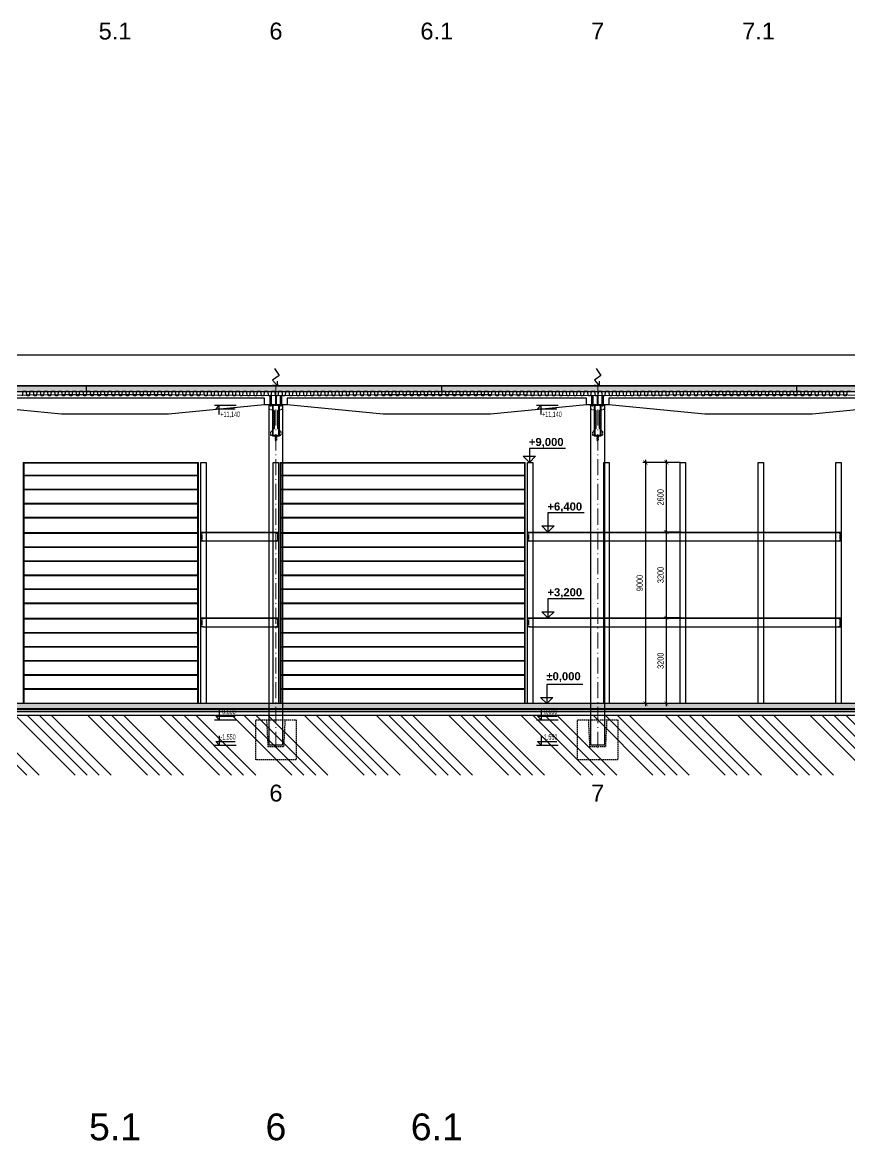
# Model space of a CAD drawing. Header units: millimetres. Extents: x 325046 to 1268204, y 1875583 to 2761998.
# Drawn here: x 756622 to 787476, y 2367212 to 2408947 of the extents above; entities that cross this region are included whole.
import ezdxf
from ezdxf.enums import TextEntityAlignment as Align

# ---------------------------------------------------------------- set-up
doc = ezdxf.new("R2010")
doc.units = ezdxf.units.MM
doc.header["$LTSCALE"] = 100
doc.header["$PDMODE"] = 65
for name, pattern in [('ACAD_ISO10W100', [18.5, 12, -3, 0.5, -3]), ('DASHDOT', [1, 0.5, -0.25, 0, -0.25]), ('DASHED', [0.75, 0.5, -0.25])]:
    doc.linetypes.add(name, pattern=pattern)
for name, color, linetype in [('005', 9, 'Continuous'), ('025', 1, 'Continuous'), ('030', 7, 'Continuous'), ('035', 7, 'Continuous'), ('050', 4, 'Continuous'), ('KOTY', 2, 'Continuous'), ('kóty 100', 5, 'Continuous'), ('Sloupy', 7, 'Continuous'), ('ŠRAF-TERÉN', 34, 'Continuous'), ('ŽB - MONOLIT', 4, 'Continuous')]:
    doc.layers.add(name, color=color, linetype=linetype)
for name, color, linetype, lineweight, true_color in [('IZOLACE - H', 7, 'Continuous', 9, 0x525252), ('PŘÍČKY - SDK', 7, 'Continuous', 30, 0x6a1174), ('Regály', 7, 'Continuous', 9, 0x0d4f10), ('TRAPÉZ -  KRYTINA', 7, 'Continuous', 25, 0x005875)]:
    doc.layers.add(name, color=color, linetype=linetype, lineweight=lineweight, true_color=true_color)
for name, color, linetype, true_color in [('Izolace tepelná', 7, 'Continuous', 0xfdf0ce), ('OCEL', 7, 'Continuous', 0x025574), ('Popis OS', 7, 'Continuous', 0xbd0a5d), ('Příprava na dock', 7, 'Continuous', 0x616161), ('VÝŠKOVÉ KOTY', 7, 'Continuous', 0xf90b4b), ('ŽB - Šraf-monol', 7, 'Continuous', 0x6bc2a4)]:
    doc.layers.add(name, color=color, linetype=linetype, true_color=true_color)
doc.layers.add('Objekty - osy', color=5, linetype='ACAD_ISO10W100', lineweight=20)
doc.styles.add('arial 1_200', font='arialbd.ttf', dxfattribs={"height": 300})
doc.styles.add('ARIAL NARROW', font='ARIALN.TTF')
doc.styles.add('ARIL-TENKÝ', font='arial.ttf')
doc.dimstyles.new('100', dxfattribs={"dimscale": 100, "dimtxt": 2.3, "dimasz": 1.5, "dimexe": 1, "dimexo": 4, "dimgap": 1, "dimtad": 1, "dimdec": 0, "dimzin": 0, "dimdsep": 46, "dimtxsty": 'ARIAL NARROW', "dimblk": 'ARCHTICK', "dimcen": 4, "dimdle": 1, "dimclrd": 256, "dimclre": 256, "dimclrt": 7, "dimadec": 0, "dimazin": 0, "dimtfac": 1, "dimtdec": 0, "dimtix": 1, "dimtofl": 0, "dimtmove": 0, "dimatfit": 2, "dimldrblk": 'OBLIQUE', "dimfxl": 1, "dimtolj": 1, "dimtzin": 0, "dimlwd": -1, "dimlwe": -1, "dimarcsym": 1})

# ---------------------------------------------------------------- blocks, each defined once
blk = doc.blocks.new('L1_PO')
at = {"layer": '005', "linetype": 'DASHDOT', "ltscale": 0.5}
for points in [[(2900232, -5311663), (2900232, -5311223)], [(2911852, -5311663), (2911852, -5311223)]]:
    blk.add_lwpolyline(points, dxfattribs=at)
at = {"layer": '030'}
blk.add_lwpolyline([(2904042, -5311223), (2908042, -5311223), (2912022, -5311253), (2912022, -5311603), (2911622, -5311603), (2908042, -5311953), (2904042, -5311953), (2900462, -5311603), (2900062, -5311603), (2900062, -5311253)], close=True, dxfattribs=at)
blk.add_lwpolyline([(2911622, -5311603), (2911622, -5311353), (2900462, -5311353), (2900462, -5311603)], dxfattribs=at)
blk.add_lwpolyline([(2911622, -5311603), (2911622, -5311353), (2900462, -5311353), (2900462, -5311603)], dxfattribs=at)
at = {"layer": '035', "linetype": 'DASHED', "ltscale": 0.5}
for points in [[(2900207, -5311603), (2900207, -5311252)], [(2900257, -5311603), (2900257, -5311252)], [(2911827, -5311603), (2911827, -5311252)], [(2911877, -5311603), (2911877, -5311252)]]:
    blk.add_lwpolyline(points, dxfattribs=at)
blk = doc.blocks.new('HLAVIVE 5 PO')
at = {"layer": 'Příprava na dock', "linetype": 'DASHED'}
blk.add_lwpolyline([(2345597, -5228059), (2345597, -5226559), (2347097, -5226559), (2347097, -5228059)], close=True, dxfattribs=at)
blk.add_lwpolyline([(2345997, -5226559), (2346047, -5227559), (2346647, -5227559), (2346697, -5226559)], dxfattribs=at)
blk = doc.blocks.new('HROMOSVOD')
at = {"layer": 'Sloupy'}
for p, q in [((-215544, -3763603), (-215365, -3763858)), ((-215365, -3763858), (-215611, -3764037)), ((-215611, -3764037), (-215422, -3764264)), ((-215422, -3764264), (-215605, -3764227)), ((-215422, -3764264), (-215425, -3764077))]:
    blk.add_line(p, q, dxfattribs=at)
blk = doc.blocks.new('_ARCHTICK')
at = {"color": 0, "linetype": 'ByBlock', "const_width": 0.15}
blk.add_lwpolyline([(-0.5, -0.5), (0.5, 0.5)], dxfattribs=at)
blk = doc.blocks.new('*D1509')
at = {"layer": 'Defpoints', "color": 0, "linetype": 'ByBlock', "transparency": 16777216}
for p in [(780641, 2386723), (781560, 2386723), (781560, 2383523)]:
    blk.add_point(p, dxfattribs=at)
at = {"layer": 'kóty 100', "linetype": 'ByBlock', "transparency": 16777216}
for p, q in [((780641, 2383423), (780641, 2386823)), ((781160, 2386723), (780541, 2386723)), ((781160, 2383523), (780541, 2383523))]:
    blk.add_line(p, q, dxfattribs=at)
at = {"layer": 'kóty 100', "linetype": 'ByBlock', "transparency": 16777216, "xscale": 150, "yscale": 150, "zscale": 150}
for p, rotation in [((780641, 2386723), 90), ((780641, 2383523), 270)]:
    blk.add_blockref('_ARCHTICK', p, dxfattribs=dict(at, rotation=rotation))
at = {"layer": 'kóty 100', "color": 7, "linetype": 'ByBlock', "transparency": 16777216, "insert": (780424, 2385123), "char_height": 230, "attachment_point": 5, "rotation": 90, "style": 'ARIAL NARROW'}
blk.add_mtext('\\A1;3200', dxfattribs=at)
blk = doc.blocks.new('_Oblique')
at = {"color": 0, "lineweight": -2}
blk.add_line((-0.5, -0.5), (0.5, 0.5), dxfattribs=at)
blk = doc.blocks.new('*D1510')
at = {"layer": 'Defpoints', "color": 0, "linetype": 'ByBlock', "transparency": 16777216}
for p in [(780641, 2389923), (781560, 2389923), (781590, 2386723)]:
    blk.add_point(p, dxfattribs=at)
at = {"layer": 'kóty 100', "linetype": 'ByBlock', "transparency": 16777216}
for p, q in [((781160, 2389923), (780541, 2389923)), ((780641, 2386623), (780641, 2390023)), ((781190, 2386723), (780541, 2386723))]:
    blk.add_line(p, q, dxfattribs=at)
at = {"layer": 'kóty 100', "linetype": 'ByBlock', "transparency": 16777216, "xscale": 150, "yscale": 150, "zscale": 150}
for p, rotation in [((780641, 2389923), 90), ((780641, 2386723), 270)]:
    blk.add_blockref('_ARCHTICK', p, dxfattribs=dict(at, rotation=rotation))
at = {"layer": 'kóty 100', "color": 7, "linetype": 'ByBlock', "transparency": 16777216, "insert": (780424, 2388323), "char_height": 230, "attachment_point": 5, "rotation": 90, "style": 'ARIAL NARROW'}
blk.add_mtext('\\A1;3200', dxfattribs=at)
blk = doc.blocks.new('*D1511')
at = {"layer": 'Defpoints', "color": 0, "linetype": 'ByBlock', "transparency": 16777216}
for p in [(780641, 2392523), (781560, 2392523), (781590, 2389923)]:
    blk.add_point(p, dxfattribs=at)
at = {"layer": 'kóty 100', "linetype": 'ByBlock', "transparency": 16777216}
for p, q in [((781160, 2392523), (780541, 2392523)), ((780641, 2389823), (780641, 2392623)), ((781190, 2389923), (780541, 2389923))]:
    blk.add_line(p, q, dxfattribs=at)
at = {"layer": 'kóty 100', "linetype": 'ByBlock', "transparency": 16777216, "xscale": 150, "yscale": 150, "zscale": 150}
for p, rotation in [((780641, 2392523), 90), ((780641, 2389923), 270)]:
    blk.add_blockref('_ARCHTICK', p, dxfattribs=dict(at, rotation=rotation))
at = {"layer": 'kóty 100', "color": 7, "linetype": 'ByBlock', "transparency": 16777216, "insert": (780424, 2391223), "char_height": 230, "attachment_point": 5, "rotation": 90, "style": 'ARIAL NARROW'}
blk.add_mtext('\\A1;2600', dxfattribs=at)
blk = doc.blocks.new('*D1508')
at = {"layer": 'Defpoints', "color": 0, "linetype": 'ByBlock', "ltscale": 100, "transparency": 16777216}
for p in [(781560, 2392523), (779864, 2383523), (781560, 2383523)]:
    blk.add_point(p, dxfattribs=at)
at = {"layer": 'kóty 100', "linetype": 'ByBlock', "ltscale": 100, "transparency": 16777216}
for p, q in [((781160, 2392523), (779764, 2392523)), ((779864, 2392623), (779864, 2383423)), ((781160, 2383523), (779764, 2383523))]:
    blk.add_line(p, q, dxfattribs=at)
at = {"layer": 'kóty 100', "linetype": 'ByBlock', "ltscale": 100, "transparency": 16777216, "xscale": 150, "yscale": 150, "zscale": 150}
for p, rotation in [((779864, 2392523), 90), ((779864, 2383523), 270)]:
    blk.add_blockref('_ARCHTICK', p, dxfattribs=dict(at, rotation=rotation))
at = {"layer": 'kóty 100', "color": 7, "linetype": 'ByBlock', "ltscale": 100, "transparency": 16777216, "insert": (779646, 2388023), "char_height": 230, "attachment_point": 5, "rotation": 90, "style": 'ARIAL NARROW'}
blk.add_mtext('\\A1;9000', dxfattribs=at)

msp = doc.modelspace()

# ---------------------------------------------------------------- hatches: boundary and pattern name
at = {"layer": 'Izolace tepelná'}
h = msp.add_hatch(color=256, dxfattribs=at)
h.dxf.hatch_style = 1
h.paths.add_polyline_path([(746735.7, 2395373.1), (745657.2, 2395373.1), (745657.2, 2395173.1), (746735.7, 2395173.1)])
h.paths.add_polyline_path([(752735.7, 2395373.1), (746735.7, 2395373.1), (746735.7, 2395173.1), (752735.7, 2395173.1)])
h.paths.add_polyline_path([(758735.7, 2395373.1), (752735.7, 2395373.1), (752735.7, 2395173.1), (752793.5, 2395173.1), (758735.7, 2395173.1)])
h.paths.add_polyline_path([(759010.7, 2395373.1), (758735.7, 2395373.1), (758735.7, 2395173.1), (759010.7, 2395173.1)])
h = msp.add_hatch(color=256, dxfattribs=at)
h.dxf.hatch_style = 1
h.paths.add_polyline_path([(759985.7, 2395373.1), (758907.2, 2395373.1), (758907.2, 2395173.1), (759985.7, 2395173.1)])
h.paths.add_polyline_path([(765985.7, 2395373.1), (759985.7, 2395373.1), (759985.7, 2395173.1), (765985.7, 2395173.1)])
h.paths.add_polyline_path([(771985.7, 2395373.1), (765985.7, 2395373.1), (765985.7, 2395173.1), (766043.5, 2395173.1), (771985.7, 2395173.1)])
h.paths.add_polyline_path([(772260.7, 2395373.1), (771985.7, 2395373.1), (771985.7, 2395173.1), (772260.7, 2395173.1)])
h = msp.add_hatch(color=256, dxfattribs=at)
h.dxf.hatch_style = 1
h.paths.add_polyline_path([(773235.7, 2395373.1), (772157.2, 2395373.1), (772157.2, 2395173.1), (773235.7, 2395173.1)])
h.paths.add_polyline_path([(779235.7, 2395373.1), (773235.7, 2395373.1), (773235.7, 2395173.1), (779235.7, 2395173.1)])
h.paths.add_polyline_path([(785235.7, 2395373.1), (779235.7, 2395373.1), (779235.7, 2395173.1), (779293.5, 2395173.1), (785235.7, 2395173.1)])
h.paths.add_polyline_path([(785510.7, 2395373.1), (785235.7, 2395373.1), (785235.7, 2395173.1), (785510.7, 2395173.1)])
h = msp.add_hatch(color=256, dxfattribs=at)
h.dxf.hatch_style = 1
h.paths.add_polyline_path([(786485.7, 2395373.1), (785407.2, 2395373.1), (785407.2, 2395173.1), (786485.7, 2395173.1)])
h.paths.add_polyline_path([(792485.7, 2395373.1), (786485.7, 2395373.1), (786485.7, 2395173.1), (792485.7, 2395173.1)])
h.paths.add_polyline_path([(798485.7, 2395373.1), (792485.7, 2395373.1), (792485.7, 2395173.1), (792543.5, 2395173.1), (798485.7, 2395173.1)])
h.paths.add_polyline_path([(798760.7, 2395373.1), (798485.7, 2395373.1), (798485.7, 2395173.1), (798760.7, 2395173.1)])
at = {"layer": 'ŠRAF-TERÉN'}
h = msp.add_hatch(dxfattribs=at)
h.set_pattern_fill('ANSI34', color=256, scale=100, angle=90, style=0)
h.set_pattern_definition([(135, (-468487, -136844.4), (-1347.0384, -1347.0384), []), (135, (-468487, -136395.4), (-1347.0384, -1347.0384), []), (135, (-468487, -135946.3), (-1347.0384, -1347.0384), []), (135, (-468487, -135497.3), (-1347.0384, -1347.0384), [])])
h.paths.add_polyline_path([(706303.7, 2383073.1), (711878.7, 2383073.1), (711878.7, 2381723.1), (711328.7, 2381723.1), (711328.7, 2380848.7), (706803.7, 2380848.7), (706803.7, 2381723.1), (706303.7, 2381723.1)])
h.paths.add_polyline_path([(700798.2, 2382764.2), (704598.7, 2382923.1), (705312.2, 2382923.1), (705466.2, 2382724.7), (705803.7, 2382724.7), (705803.7, 2381723.1), (705303.7, 2381723.1), (705303.7, 2380848.7), (700798.2, 2380848.7)])
h.paths.add_polyline_path([(717828.7, 2383073.1), (717828.7, 2381723.1), (717328.7, 2381723.1), (717328.7, 2380848.7), (712828.7, 2380848.7), (712828.7, 2381723.1), (712278.7, 2381723.1), (712278.7, 2381763.1), (712278.7, 2381763.1), (712278.7, 2381883.1), (712278.7, 2383073.1)])
h.paths.add_polyline_path([(718078.7, 2383073.1), (718078.7, 2381723.1), (717828.7, 2381723.1), (717828.7, 2381763.1), (717838.7, 2381763.1), (717838.7, 2381883.1), (717837.8, 2383073.1)])
h.paths.add_polyline_path([(718078.7, 2383073.1), (718328.7, 2383073.1), (718328.7, 2381883.1), (718318.7, 2381883.1), (718318.7, 2381763.1), (718319.1, 2381723.1), (718078.7, 2381723.1)])
h.paths.add_polyline_path([(1017133.1, 2383073.1), (1017036.8, 2380848.7), (718828.7, 2380848.7), (718828.7, 2381723.1), (718328.7, 2381723.1), (718328.7, 2381763.1), (718328.7, 2381763.1), (718328.7, 2381883.1), (718328.7, 2383073.1)])
h.paths.add_polyline_path([(718428.7, 2381723.1), (718828.7, 2381723.1), (718828.7, 2380848.7), (718384.9, 2380848.7)], flags=17)
h.paths.add_polyline_path([(718078.7, 2381723.1), (718328.7, 2381723.1), (718328.7, 2380848.7), (718078.7, 2380848.7)])
h.paths.add_polyline_path([(717828.7, 2381723.1), (718078.7, 2381723.1), (718078.7, 2380848.7), (717828.7, 2380848.7)])
h.paths.add_polyline_path([(717328.7, 2381723.1), (717728.7, 2381723.1), (717772.4, 2380848.7), (717328.7, 2380848.7)], flags=17)
h.paths.add_polyline_path([(712378.7, 2381723.1), (712828.7, 2381723.1), (712828.7, 2380848.7), (712334.9, 2380848.7)], flags=17)
h.paths.add_polyline_path([(712078.7, 2381723.1), (712278.7, 2381723.1), (712278.7, 2380848.7), (712078.7, 2380848.7)])
h.paths.add_polyline_path([(711878.7, 2381723.1), (712078.7, 2381723.1), (712078.7, 2380848.7), (711878.7, 2380848.7)])
h.paths.add_polyline_path([(711328.7, 2381723.1), (711778.7, 2381723.1), (711822.4, 2380848.7), (711328.7, 2380848.7)], flags=17)
h.paths.add_polyline_path([(706403.7, 2381723.1), (706803.7, 2381723.1), (706803.7, 2380848.7), (706359.9, 2380848.7)], flags=17)
h.paths.add_polyline_path([(706078.7, 2381723.1), (706303.7, 2381723.1), (706303.7, 2380848.7), (706078.7, 2380848.7)])
h.paths.add_polyline_path([(705803.7, 2381723.1), (706078.7, 2381723.1), (706078.7, 2380848.7), (705803.7, 2380848.7)])
h.paths.add_polyline_path([(705303.7, 2381723.1), (705703.7, 2381723.1), (705747.4, 2380848.7), (705303.7, 2380848.7)], flags=17)
at = {"layer": 'ŽB - Šraf-monol'}
msp.add_hatch(color=256, dxfattribs=at).paths.add_polyline_path([(1018353.7, 2383523.1), (1018353.7, 2383343.1), (705803.7, 2383343.1), (705803.7, 2383523.1)])

# ---------------------------------------------------------------- linework, layer by layer
at = {"layer": '005', "linetype": 'DASHDOT', "ltscale": 0.5}
for points in [[(766078.7, 2393323.1), (766078.7, 2393573.1)], [(778078.7, 2393323.1), (778078.7, 2393573.1)]]:
    msp.add_lwpolyline(points, dxfattribs=at)
at = {"layer": '025', "linetype": 'DASHED'}
for points, const_width in [([(765888.7, 2394663.1), (765888.7, 2395003.1)], 20), ([(766268.7, 2394663.1), (766268.7, 2395003.1)], 20), ([(777888.7, 2394663.1), (777888.7, 2395003.1)], 20), ([(778268.7, 2394663.1), (778268.7, 2395003.1)], 20), ([(766078.7, 2393373.1), (766078.7, 2393523.1)], 25), ([(778078.7, 2393373.1), (778078.7, 2393523.1)], 25)]:
    msp.add_lwpolyline(points, dxfattribs=dict(at, const_width=const_width))
at = {"layer": '035', "linetype": 'DASHED'}
for points in [[(765828.7, 2394663.7), (766328.7, 2394663.7), (766328.7, 2394503.8), (766143.7, 2394464.8), (766143.7, 2393793.1), (766263.7, 2393673.1), (766263.7, 2393523.1), (765893.7, 2393523.1), (765893.7, 2393673.1), (766013.7, 2393793.1), (766013.7, 2394464.8), (765828.7, 2394503.8), (765828.7, 2394663.7)], [(777828.7, 2394663.7), (778328.7, 2394663.7), (778328.7, 2394503.8), (778143.7, 2394464.8), (778143.7, 2393793.1), (778263.7, 2393673.1), (778263.7, 2393523.1), (777893.7, 2393523.1), (777893.7, 2393673.1), (778013.7, 2393793.1), (778013.7, 2394464.8), (777828.7, 2394503.8), (777828.7, 2394663.7)]]:
    msp.add_lwpolyline(points, dxfattribs=at)
at = {"layer": '035', "ltscale": 0.5}
for points in [[(765828.7, 2394663.1), (765948.7, 2394663.1), (765948.7, 2393513.1), (766208.7, 2393513.1), (766208.7, 2394663.1), (766328.7, 2394663.1), (766328.7, 2381973.1), (765828.7, 2381973.1)], [(777828.7, 2394663.1), (777948.7, 2394663.1), (777948.7, 2393513.1), (778208.7, 2393513.1), (778208.7, 2394663.1), (778328.7, 2394663.1), (778328.7, 2381973.1), (777828.7, 2381973.1)]]:
    msp.add_lwpolyline(points, close=True, dxfattribs=at)
at = {"layer": '035', "linetype": 'DASHED'}
for points in [[(766048.7, 2393513.1), (766048.7, 2393353.1), (766108.7, 2393353.1), (766108.7, 2393513.1)], [(778048.7, 2393513.1), (778048.7, 2393353.1), (778108.7, 2393353.1), (778108.7, 2393513.1)]]:
    msp.add_lwpolyline(points, close=True, dxfattribs=at)
at = {"layer": '050'}
for points in [[(765968.7, 2394663.7), (765968.7, 2394474.3), (766013.7, 2394464.8), (766013.7, 2393793.1), (765968.7, 2393748.1), (765968.7, 2393523.1), (766188.7, 2393523.1), (766188.7, 2393748.1), (766143.7, 2393793.1), (766143.7, 2394464.8), (766188.7, 2394474.3), (766188.7, 2394663.7)], [(777968.7, 2394663.7), (777968.7, 2394474.3), (778013.7, 2394464.8), (778013.7, 2393793.1), (777968.7, 2393748.1), (777968.7, 2393523.1), (778188.7, 2393523.1), (778188.7, 2393748.1), (778143.7, 2393793.1), (778143.7, 2394464.8), (778188.7, 2394474.3), (778188.7, 2394663.7)]]:
    msp.add_lwpolyline(points, close=True, dxfattribs=at)
at = {"layer": 'IZOLACE - H', "linetype": 'ByBlock', "ltscale": 1000}
for p, q in [((745657.2, 2395393.1), (759010.7, 2395393.1)), ((758907.2, 2395393.1), (772260.7, 2395393.1)), ((772157.2, 2395393.1), (785510.7, 2395393.1)), ((785407.2, 2395393.1), (798760.7, 2395393.1))]:
    msp.add_line(p, q, dxfattribs=at)
at = {"layer": 'IZOLACE - H', "linetype": 'DASHED', "ltscale": 10, "const_width": 20}
for points in [[(745657.2, 2395383.1), (759010.7, 2395383.1)], [(758907.2, 2395383.1), (772260.7, 2395383.1)], [(772157.2, 2395383.1), (785510.7, 2395383.1)], [(785407.2, 2395383.1), (798760.7, 2395383.1)]]:
    msp.add_lwpolyline(points, dxfattribs=at)
at = {"layer": 'IZOLACE - H', "linetype": 'DASHED', "ltscale": 5, "const_width": 20, "flags": 128}
msp.add_lwpolyline([(705803.7, 2383323.1), (1018353.7, 2383323.1)], dxfattribs=at)
at = {"layer": 'IZOLACE - H', "linetype": 'ByBlock', "ltscale": 1000, "flags": 128}
for points in [[(705803.7, 2383333.1), (1018189, 2383333.1)], [(705803.7, 2383313.1), (1018353.7, 2383313.1)]]:
    msp.add_lwpolyline(points, dxfattribs=at)
at = {"layer": 'Izolace tepelná'}
for points in [[(759010.7, 2395173.1), (759010.7, 2395373.1), (745657.2, 2395373.1)], [(745657.2, 2395173.1), (759010.7, 2395173.1)], [(772260.7, 2395173.1), (772260.7, 2395373.1), (758907.2, 2395373.1)], [(758907.2, 2395173.1), (772260.7, 2395173.1)], [(785510.7, 2395173.1), (785510.7, 2395373.1), (772157.2, 2395373.1)], [(772157.2, 2395173.1), (785510.7, 2395173.1)], [(798760.7, 2395173.1), (798760.7, 2395373.1), (785407.2, 2395373.1)], [(785407.2, 2395173.1), (798760.7, 2395173.1)], [(1018353.7, 2383233.1), (705803.7, 2383233.1), (705803.7, 2383313.1)], [(705803.7, 2383313.1), (1018353.7, 2383313.1)]]:
    msp.add_lwpolyline(points, dxfattribs=at)
at = {"layer": 'KOTY'}
for p, q in [((763791.8, 2394663.1), (764601.3, 2394663.1)), ((775791.8, 2394663.1), (776601.3, 2394663.1)), ((763791.8, 2382923.1), (764601.3, 2382923.1)), ((775791.8, 2382923.1), (776601.3, 2382923.1)), ((763791.8, 2381973.1), (764601.3, 2381973.1)), ((775791.8, 2381973.1), (776601.3, 2381973.1))]:
    msp.add_line(p, q, dxfattribs=at)
at = {"layer": 'KOTY', "flags": 128}
for points in [[(763966.5, 2394312.2), (763966.5, 2394663.1), (763831.5, 2394528.1), (764556.5, 2394528.1)], [(775966.5, 2394312.2), (775966.5, 2394663.1), (775831.5, 2394528.1), (776556.5, 2394528.1)], [(763966.5, 2383274), (763966.5, 2382923.1), (763831.5, 2383058.1), (764556.5, 2383058.1)], [(775966.5, 2383274), (775966.5, 2382923.1), (775831.5, 2383058.1), (776556.5, 2383058.1)], [(763966.5, 2382324), (763966.5, 2381973.1), (763831.5, 2382108.1), (764556.5, 2382108.1)], [(775966.5, 2382324), (775966.5, 2381973.1), (775831.5, 2382108.1), (776556.5, 2382108.1)]]:
    msp.add_lwpolyline(points, dxfattribs=at)
at = {"layer": 'kóty 100'}
msp.add_line((1024720.1, 2396523.1), (705683.7, 2396523.1), dxfattribs=at)
at = {"layer": 'Objekty - osy', "ltscale": 0.5}
for points in [[(766078.7, 2395423.5), (766078.7, 2381773.1)], [(778078.7, 2395423.5), (778078.7, 2381773.1)]]:
    msp.add_lwpolyline(points, dxfattribs=at)
at = {"layer": 'OCEL', "linetype": 'ByBlock'}
for p, q in [((763349.9, 2389593.1), (766099.4, 2389593.1)), ((775534.9, 2389593.1), (787084.4, 2389593.1)), ((763349.9, 2386393.1), (766099.4, 2386393.1)), ((775534.9, 2386393.1), (787084.4, 2386393.1))]:
    msp.add_line(p, q, dxfattribs=at)
at = {"layer": 'OCEL', "linetype": 'ByBlock', "ltscale": 100}
for points in [[(763274.7, 2392523.1), (763474.7, 2392523.1), (763474.7, 2383523.1), (763274.7, 2383523.1)], [(765974.7, 2392523.1), (766174.7, 2392523.1), (766174.7, 2383523.1), (765974.7, 2383523.1)], [(775459.7, 2392523.1), (775659.7, 2392523.1), (775659.7, 2383523.1), (775459.7, 2383523.1)], [(778309.7, 2392523.1), (778509.7, 2392523.1), (778509.7, 2383523.1), (778309.7, 2383523.1)], [(781159.7, 2392523.1), (781359.7, 2392523.1), (781359.7, 2383523.1), (781159.7, 2383523.1)], [(784059.7, 2392523.1), (784259.7, 2392523.1), (784259.7, 2383523.1), (784059.7, 2383523.1)], [(786959.7, 2392523.1), (787159.7, 2392523.1), (787159.7, 2383523.1), (786959.7, 2383523.1)]]:
    msp.add_lwpolyline(points, close=True, dxfattribs=at)
at = {"layer": 'OCEL', "linetype": 'ByBlock'}
for points in [[(763274.7, 2389923.1), (766174.7, 2389923.1), (766174.7, 2389893.1), (763274.7, 2389893.1)], [(775459.7, 2389923.1), (787159.7, 2389923.1), (787159.7, 2389893.1), (775459.7, 2389893.1)], [(763274.7, 2386723.1), (766174.7, 2386723.1), (766174.7, 2386693.1), (763274.7, 2386693.1)], [(775459.7, 2386723.1), (787159.7, 2386723.1), (787159.7, 2386693.1), (775459.7, 2386693.1)]]:
    msp.add_lwpolyline(points, close=True, dxfattribs=at)
for points in [[(763345.9, 2389877.6), (763345.9, 2389889.1), (763278.7, 2389889.1), (763278.7, 2389847.1), (763309.3, 2389825.4), (763309.2, 2389660.7), (763278.7, 2389639.1), (763278.7, 2389597.1), (763345.9, 2389597.1), (763345.9, 2389608.6), (763349.9, 2389608.6), (763349.9, 2389593.1), (763274.7, 2389593.1), (763274.7, 2389641.2), (763305.2, 2389662.8), (763305.3, 2389823.4), (763274.7, 2389845), (763274.7, 2389893.1), (763349.9, 2389893.1), (763349.9, 2389877.6), (763345.9, 2389877.6)], [(766103.4, 2389877.6), (766103.4, 2389889.1), (766170.7, 2389889.1), (766170.7, 2389847.1), (766140, 2389825.4), (766140.1, 2389660.7), (766170.7, 2389639.1), (766170.7, 2389597.1), (766103.4, 2389597.1), (766103.4, 2389608.6), (766099.4, 2389608.6), (766099.4, 2389593.1), (766174.7, 2389593.1), (766174.7, 2389641.2), (766144.1, 2389662.8), (766144, 2389823.4), (766174.7, 2389845), (766174.7, 2389893.1), (766099.4, 2389893.1), (766099.4, 2389877.6), (766103.4, 2389877.6)], [(775530.9, 2389877.6), (775530.9, 2389889.1), (775463.7, 2389889.1), (775463.7, 2389847.1), (775494.3, 2389825.4), (775494.2, 2389660.7), (775463.7, 2389639.1), (775463.7, 2389597.1), (775530.9, 2389597.1), (775530.9, 2389608.6), (775534.9, 2389608.6), (775534.9, 2389593.1), (775459.7, 2389593.1), (775459.7, 2389641.2), (775490.2, 2389662.8), (775490.3, 2389823.4), (775459.7, 2389845), (775459.7, 2389893.1), (775534.9, 2389893.1), (775534.9, 2389877.6), (775530.9, 2389877.6)], [(787088.4, 2389877.6), (787088.4, 2389889.1), (787155.7, 2389889.1), (787155.7, 2389847.1), (787125, 2389825.4), (787125.1, 2389660.7), (787155.7, 2389639.1), (787155.7, 2389597.1), (787088.4, 2389597.1), (787088.4, 2389608.6), (787084.4, 2389608.6), (787084.4, 2389593.1), (787159.7, 2389593.1), (787159.7, 2389641.2), (787129.1, 2389662.8), (787129, 2389823.4), (787159.7, 2389845), (787159.7, 2389893.1), (787084.4, 2389893.1), (787084.4, 2389877.6), (787088.4, 2389877.6)], [(763345.9, 2386677.6), (763345.9, 2386689.1), (763278.7, 2386689.1), (763278.7, 2386647.1), (763309.3, 2386625.4), (763309.2, 2386460.7), (763278.7, 2386439.1), (763278.7, 2386397.1), (763345.9, 2386397.1), (763345.9, 2386408.6), (763349.9, 2386408.6), (763349.9, 2386393.1), (763274.7, 2386393.1), (763274.7, 2386441.2), (763305.2, 2386462.8), (763305.3, 2386623.4), (763274.7, 2386645), (763274.7, 2386693.1), (763349.9, 2386693.1), (763349.9, 2386677.6), (763345.9, 2386677.6)], [(766103.4, 2386677.6), (766103.4, 2386689.1), (766170.7, 2386689.1), (766170.7, 2386647.1), (766140, 2386625.4), (766140.1, 2386460.7), (766170.7, 2386439.1), (766170.7, 2386397.1), (766103.4, 2386397.1), (766103.4, 2386408.6), (766099.4, 2386408.6), (766099.4, 2386393.1), (766174.7, 2386393.1), (766174.7, 2386441.2), (766144.1, 2386462.8), (766144, 2386623.4), (766174.7, 2386645), (766174.7, 2386693.1), (766099.4, 2386693.1), (766099.4, 2386677.6), (766103.4, 2386677.6)], [(775530.9, 2386677.6), (775530.9, 2386689.1), (775463.7, 2386689.1), (775463.7, 2386647.1), (775494.3, 2386625.4), (775494.2, 2386460.7), (775463.7, 2386439.1), (775463.7, 2386397.1), (775530.9, 2386397.1), (775530.9, 2386408.6), (775534.9, 2386408.6), (775534.9, 2386393.1), (775459.7, 2386393.1), (775459.7, 2386441.2), (775490.2, 2386462.8), (775490.3, 2386623.4), (775459.7, 2386645), (775459.7, 2386693.1), (775534.9, 2386693.1), (775534.9, 2386677.6), (775530.9, 2386677.6)], [(787088.4, 2386677.6), (787088.4, 2386689.1), (787155.7, 2386689.1), (787155.7, 2386647.1), (787125, 2386625.4), (787125.1, 2386460.7), (787155.7, 2386439.1), (787155.7, 2386397.1), (787088.4, 2386397.1), (787088.4, 2386408.6), (787084.4, 2386408.6), (787084.4, 2386393.1), (787159.7, 2386393.1), (787159.7, 2386441.2), (787129.1, 2386462.8), (787129, 2386623.4), (787159.7, 2386645), (787159.7, 2386693.1), (787084.4, 2386693.1), (787084.4, 2386677.6), (787088.4, 2386677.6)]]:
    msp.add_lwpolyline(points, dxfattribs=at)
at = {"layer": 'PŘÍČKY - SDK'}
msp.add_line((705803.7, 2383230.5), (1018353.7, 2383230.5), dxfattribs=at)
at = {"layer": 'Regály'}
for points in [[(756654.7, 2392523.1), (763189.7, 2392523.1), (763189.7, 2383523.1), (756654.7, 2383523.1)], [(756684.7, 2392493.1), (763159.7, 2392493.1), (763159.7, 2383523.1), (756684.7, 2383523.1)], [(766239.7, 2392523.1), (775374.7, 2392523.1), (775374.7, 2383523.1), (766239.7, 2383523.1)], [(766269.7, 2392493.1), (775344.7, 2392493.1), (775344.7, 2383523.1), (766269.7, 2383523.1)]]:
    msp.add_lwpolyline(points, close=True, dxfattribs=at)
at = {"layer": 'Regály', "linetype": 'ByBlock'}
for points in [[(756684.7, 2392523.1), (763159.7, 2392523.1), (763159.7, 2392493.1), (756684.7, 2392493.1)], [(756684.7, 2392523.1), (763159.7, 2392523.1), (763159.7, 2392493.1), (756684.7, 2392493.1)], [(766269.7, 2392523.1), (775344.7, 2392523.1), (775344.7, 2392493.1), (766269.7, 2392493.1)], [(766269.7, 2392523.1), (775344.7, 2392523.1), (775344.7, 2392493.1), (766269.7, 2392493.1)], [(756684.7, 2392051.7), (763159.7, 2392051.7), (763159.7, 2392021.7), (756684.7, 2392021.7)], [(766269.7, 2392051.7), (775344.7, 2392051.7), (775344.7, 2392021.7), (766269.7, 2392021.7)], [(756684.7, 2391526.7), (763159.7, 2391526.7), (763159.7, 2391496.7), (756684.7, 2391496.7)], [(766269.7, 2391526.7), (775344.7, 2391526.7), (775344.7, 2391496.7), (766269.7, 2391496.7)], [(756684.7, 2391001.6), (763159.7, 2391001.6), (763159.7, 2390971.6), (756684.7, 2390971.6)], [(766269.7, 2391001.6), (775344.7, 2391001.6), (775344.7, 2390971.6), (766269.7, 2390971.6)], [(756684.7, 2390476.6), (763159.7, 2390476.6), (763159.7, 2390446.6), (756684.7, 2390446.6)], [(766269.7, 2390476.6), (775344.7, 2390476.6), (775344.7, 2390446.6), (766269.7, 2390446.6)], [(756684.7, 2389905.6), (763159.7, 2389905.6), (763159.7, 2389875.6), (756684.7, 2389875.6)], [(766269.7, 2389905.6), (775344.7, 2389905.6), (775344.7, 2389875.6), (766269.7, 2389875.6)], [(756684.7, 2389376.7), (763159.7, 2389376.7), (763159.7, 2389346.7), (756684.7, 2389346.7)], [(766269.7, 2389376.7), (775344.7, 2389376.7), (775344.7, 2389346.7), (766269.7, 2389346.7)], [(756684.7, 2388851.7), (763159.7, 2388851.7), (763159.7, 2388821.7), (756684.7, 2388821.7)], [(766269.7, 2388851.7), (775344.7, 2388851.7), (775344.7, 2388821.7), (766269.7, 2388821.7)], [(756684.7, 2388326.7), (763159.7, 2388326.7), (763159.7, 2388296.7), (756684.7, 2388296.7)], [(766269.7, 2388326.7), (775344.7, 2388326.7), (775344.7, 2388296.7), (766269.7, 2388296.7)], [(756684.7, 2387805.5), (763159.7, 2387805.5), (763159.7, 2387775.5), (756684.7, 2387775.5)], [(766269.7, 2387805.5), (775344.7, 2387805.5), (775344.7, 2387775.5), (766269.7, 2387775.5)], [(756684.7, 2387280.4), (763159.7, 2387280.4), (763159.7, 2387250.4), (756684.7, 2387250.4)], [(766269.7, 2387280.4), (775344.7, 2387280.4), (775344.7, 2387250.4), (766269.7, 2387250.4)], [(756684.7, 2386705.6), (763159.7, 2386705.6), (763159.7, 2386675.6), (756684.7, 2386675.6)], [(766269.7, 2386705.6), (775344.7, 2386705.6), (775344.7, 2386675.6), (766269.7, 2386675.6)], [(756684.7, 2386180.6), (763159.7, 2386180.6), (763159.7, 2386150.6), (756684.7, 2386150.6)], [(766269.7, 2386180.6), (775344.7, 2386180.6), (775344.7, 2386150.6), (766269.7, 2386150.6)], [(756684.7, 2385655.5), (763159.7, 2385655.5), (763159.7, 2385625.5), (756684.7, 2385625.5)], [(766269.7, 2385655.5), (775344.7, 2385655.5), (775344.7, 2385625.5), (766269.7, 2385625.5)], [(756684.7, 2385130.5), (763159.7, 2385130.5), (763159.7, 2385100.5), (756684.7, 2385100.5)], [(766269.7, 2385130.5), (775344.7, 2385130.5), (775344.7, 2385100.5), (766269.7, 2385100.5)], [(756684.7, 2384605.5), (763159.7, 2384605.5), (763159.7, 2384575.5), (756684.7, 2384575.5)], [(766269.7, 2384605.5), (775344.7, 2384605.5), (775344.7, 2384575.5), (766269.7, 2384575.5)], [(756684.7, 2384080.4), (763159.7, 2384080.4), (763159.7, 2384050.4), (756684.7, 2384050.4)], [(766269.7, 2384080.4), (775344.7, 2384080.4), (775344.7, 2384050.4), (766269.7, 2384050.4)]]:
    msp.add_lwpolyline(points, close=True, dxfattribs=at)
at = {"layer": 'TRAPÉZ -  KRYTINA', "flags": 128}
for points in [[(759011.2, 2395107.5), (758993.5, 2395013.1), (758943.5, 2395013.1), (758918.5, 2395013.1), (758888.5, 2395173.1), (758758.5, 2395173.1), (758728.5, 2395013.1), (758678.5, 2395013.1), (758653.5, 2395013.1), (758623.5, 2395173.1), (758493.5, 2395173.1), (758463.5, 2395013.1), (758413.5, 2395013.1), (758388.5, 2395013.1), (758358.5, 2395173.1), (758228.5, 2395173.1), (758198.5, 2395013.1), (758148.5, 2395013.1), (758123.5, 2395013.1), (758093.5, 2395173.1), (757963.5, 2395173.1), (757933.5, 2395013.1), (757883.5, 2395013.1), (757858.5, 2395013.1), (757828.5, 2395173.1), (757698.5, 2395173.1), (757668.5, 2395013.1), (757618.5, 2395013.1), (757593.5, 2395013.1), (757563.5, 2395173.1), (757433.5, 2395173.1), (757403.5, 2395013.1), (757353.5, 2395013.1), (757328.5, 2395013.1), (757298.5, 2395173.1), (757168.5, 2395173.1), (757138.5, 2395013.1), (757088.5, 2395013.1), (757063.5, 2395013.1), (757033.5, 2395173.1), (756903.5, 2395173.1), (756873.5, 2395013.1), (756823.5, 2395013.1), (756798.5, 2395013.1), (756768.5, 2395173.1), (756638.5, 2395173.1), (756608.5, 2395013.1)], [(772261.2, 2395107.5), (772243.5, 2395013.1), (772193.5, 2395013.1), (772168.5, 2395013.1), (772138.5, 2395173.1), (772008.5, 2395173.1), (771978.5, 2395013.1), (771928.5, 2395013.1), (771903.5, 2395013.1), (771873.5, 2395173.1), (771743.5, 2395173.1), (771713.5, 2395013.1), (771663.5, 2395013.1), (771638.5, 2395013.1), (771608.5, 2395173.1), (771478.5, 2395173.1), (771448.5, 2395013.1), (771398.5, 2395013.1), (771373.5, 2395013.1), (771343.5, 2395173.1), (771213.5, 2395173.1), (771183.5, 2395013.1), (771133.5, 2395013.1), (771108.5, 2395013.1), (771078.5, 2395173.1), (770948.5, 2395173.1), (770918.5, 2395013.1), (770868.5, 2395013.1), (770843.5, 2395013.1), (770813.5, 2395173.1), (770683.5, 2395173.1), (770653.5, 2395013.1), (770603.5, 2395013.1), (770578.5, 2395013.1), (770548.5, 2395173.1), (770418.5, 2395173.1), (770388.5, 2395013.1), (770338.5, 2395013.1), (770313.5, 2395013.1), (770283.5, 2395173.1), (770153.5, 2395173.1), (770123.5, 2395013.1), (770073.5, 2395013.1), (770048.5, 2395013.1), (770018.5, 2395173.1), (769888.5, 2395173.1), (769858.5, 2395013.1), (769808.5, 2395013.1), (769783.5, 2395013.1), (769753.5, 2395173.1), (769623.5, 2395173.1), (769593.5, 2395013.1), (769543.5, 2395013.1), (769518.5, 2395013.1), (769488.5, 2395173.1), (769358.5, 2395173.1), (769328.5, 2395013.1), (769278.5, 2395013.1), (769253.5, 2395013.1), (769223.5, 2395173.1), (769093.5, 2395173.1), (769063.5, 2395013.1), (769013.5, 2395013.1), (768988.5, 2395013.1), (768958.5, 2395173.1), (768828.5, 2395173.1), (768798.5, 2395013.1), (768748.5, 2395013.1), (768723.5, 2395013.1), (768693.5, 2395173.1), (768563.5, 2395173.1), (768533.5, 2395013.1), (768483.5, 2395013.1), (768458.5, 2395013.1), (768428.5, 2395173.1), (768298.5, 2395173.1), (768268.5, 2395013.1), (768218.5, 2395013.1), (768193.5, 2395013.1), (768163.5, 2395173.1), (768033.5, 2395173.1), (768003.5, 2395013.1), (767953.5, 2395013.1), (767928.5, 2395013.1), (767898.5, 2395173.1), (767768.5, 2395173.1), (767738.5, 2395013.1), (767688.5, 2395013.1), (767663.5, 2395013.1), (767633.5, 2395173.1), (767503.5, 2395173.1), (767473.5, 2395013.1), (767423.5, 2395013.1), (767398.5, 2395013.1), (767368.5, 2395173.1), (767238.5, 2395173.1), (767208.5, 2395013.1), (767158.5, 2395013.1), (767133.5, 2395013.1), (767103.5, 2395173.1), (766973.5, 2395173.1), (766943.5, 2395013.1), (766893.5, 2395013.1), (766868.5, 2395013.1), (766838.5, 2395173.1), (766708.5, 2395173.1), (766678.5, 2395013.1), (766628.5, 2395013.1), (766603.5, 2395013.1), (766573.5, 2395173.1), (766443.5, 2395173.1), (766413.5, 2395013.1), (766363.5, 2395013.1), (766338.5, 2395013.1), (766308.5, 2395173.1), (766178.5, 2395173.1), (766148.5, 2395013.1), (766098.5, 2395013.1), (766073.5, 2395013.1), (766043.5, 2395173.1), (765913.5, 2395173.1), (765883.5, 2395013.1), (765833.5, 2395013.1), (765808.5, 2395013.1), (765778.5, 2395173.1), (765648.5, 2395173.1), (765618.5, 2395013.1), (765568.5, 2395013.1), (765543.5, 2395013.1), (765513.5, 2395173.1), (765383.5, 2395173.1), (765353.5, 2395013.1), (765303.5, 2395013.1), (765278.5, 2395013.1), (765248.5, 2395173.1), (765118.5, 2395173.1), (765088.5, 2395013.1), (765038.5, 2395013.1), (765013.5, 2395013.1), (764983.5, 2395173.1), (764853.5, 2395173.1), (764823.5, 2395013.1), (764773.5, 2395013.1), (764748.5, 2395013.1), (764718.5, 2395173.1), (764588.5, 2395173.1), (764558.5, 2395013.1), (764508.5, 2395013.1), (764483.5, 2395013.1), (764453.5, 2395173.1), (764323.5, 2395173.1), (764293.5, 2395013.1), (764243.5, 2395013.1), (764218.5, 2395013.1), (764188.5, 2395173.1), (764058.5, 2395173.1), (764028.5, 2395013.1), (763978.5, 2395013.1), (763953.5, 2395013.1), (763923.5, 2395173.1), (763793.5, 2395173.1), (763763.5, 2395013.1), (763713.5, 2395013.1), (763688.5, 2395013.1), (763658.5, 2395173.1), (763528.5, 2395173.1), (763498.5, 2395013.1), (763448.5, 2395013.1), (763423.5, 2395013.1), (763393.5, 2395173.1), (763263.5, 2395173.1), (763233.5, 2395013.1), (763183.5, 2395013.1), (763158.5, 2395013.1), (763128.5, 2395173.1), (762998.5, 2395173.1), (762968.5, 2395013.1), (762918.5, 2395013.1), (762893.5, 2395013.1), (762863.5, 2395173.1), (762733.5, 2395173.1), (762703.5, 2395013.1), (762653.5, 2395013.1), (762628.5, 2395013.1), (762598.5, 2395173.1), (762468.5, 2395173.1), (762438.5, 2395013.1), (762388.5, 2395013.1), (762363.5, 2395013.1), (762333.5, 2395173.1), (762203.5, 2395173.1), (762173.5, 2395013.1), (762123.5, 2395013.1), (762098.5, 2395013.1), (762068.5, 2395173.1), (761938.5, 2395173.1), (761908.5, 2395013.1), (761858.5, 2395013.1), (761833.5, 2395013.1), (761803.5, 2395173.1), (761673.5, 2395173.1), (761643.5, 2395013.1), (761593.5, 2395013.1), (761568.5, 2395013.1), (761538.5, 2395173.1), (761408.5, 2395173.1), (761378.5, 2395013.1), (761328.5, 2395013.1), (761303.5, 2395013.1), (761273.5, 2395173.1), (761143.5, 2395173.1), (761113.5, 2395013.1), (761063.5, 2395013.1), (761038.5, 2395013.1), (761008.5, 2395173.1), (760878.5, 2395173.1), (760848.5, 2395013.1), (760798.5, 2395013.1), (760773.5, 2395013.1), (760743.5, 2395173.1), (760613.5, 2395173.1), (760583.5, 2395013.1), (760533.5, 2395013.1), (760508.5, 2395013.1), (760478.5, 2395173.1), (760348.5, 2395173.1), (760318.5, 2395013.1), (760268.5, 2395013.1), (760243.5, 2395013.1), (760213.5, 2395173.1), (760083.5, 2395173.1), (760053.5, 2395013.1), (760003.5, 2395013.1), (759978.5, 2395013.1), (759948.5, 2395173.1), (759818.5, 2395173.1), (759788.5, 2395013.1), (759738.5, 2395013.1), (759713.5, 2395013.1), (759683.5, 2395173.1), (759553.5, 2395173.1), (759523.5, 2395013.1), (759473.5, 2395013.1), (759448.5, 2395013.1), (759418.5, 2395173.1), (759288.5, 2395173.1), (759258.5, 2395013.1), (759208.5, 2395013.1), (759183.5, 2395013.1), (759153.5, 2395173.1), (759023.5, 2395173.1), (758993.5, 2395013.1), (758943.5, 2395013.1), (758918.5, 2395013.1), (758907.2, 2395073.3)], [(785511.2, 2395107.5), (785493.5, 2395013.1), (785443.5, 2395013.1), (785418.5, 2395013.1), (785388.5, 2395173.1), (785258.5, 2395173.1), (785228.5, 2395013.1), (785178.5, 2395013.1), (785153.5, 2395013.1), (785123.5, 2395173.1), (784993.5, 2395173.1), (784963.5, 2395013.1), (784913.5, 2395013.1), (784888.5, 2395013.1), (784858.5, 2395173.1), (784728.5, 2395173.1), (784698.5, 2395013.1), (784648.5, 2395013.1), (784623.5, 2395013.1), (784593.5, 2395173.1), (784463.5, 2395173.1), (784433.5, 2395013.1), (784383.5, 2395013.1), (784358.5, 2395013.1), (784328.5, 2395173.1), (784198.5, 2395173.1), (784168.5, 2395013.1), (784118.5, 2395013.1), (784093.5, 2395013.1), (784063.5, 2395173.1), (783933.5, 2395173.1), (783903.5, 2395013.1), (783853.5, 2395013.1), (783828.5, 2395013.1), (783798.5, 2395173.1), (783668.5, 2395173.1), (783638.5, 2395013.1), (783588.5, 2395013.1), (783563.5, 2395013.1), (783533.5, 2395173.1), (783403.5, 2395173.1), (783373.5, 2395013.1), (783323.5, 2395013.1), (783298.5, 2395013.1), (783268.5, 2395173.1), (783138.5, 2395173.1), (783108.5, 2395013.1), (783058.5, 2395013.1), (783033.5, 2395013.1), (783003.5, 2395173.1), (782873.5, 2395173.1), (782843.5, 2395013.1), (782793.5, 2395013.1), (782768.5, 2395013.1), (782738.5, 2395173.1), (782608.5, 2395173.1), (782578.5, 2395013.1), (782528.5, 2395013.1), (782503.5, 2395013.1), (782473.5, 2395173.1), (782343.5, 2395173.1), (782313.5, 2395013.1), (782263.5, 2395013.1), (782238.5, 2395013.1), (782208.5, 2395173.1), (782078.5, 2395173.1), (782048.5, 2395013.1), (781998.5, 2395013.1), (781973.5, 2395013.1), (781943.5, 2395173.1), (781813.5, 2395173.1), (781783.5, 2395013.1), (781733.5, 2395013.1), (781708.5, 2395013.1), (781678.5, 2395173.1), (781548.5, 2395173.1), (781518.5, 2395013.1), (781468.5, 2395013.1), (781443.5, 2395013.1), (781413.5, 2395173.1), (781283.5, 2395173.1), (781253.5, 2395013.1), (781203.5, 2395013.1), (781178.5, 2395013.1), (781148.5, 2395173.1), (781018.5, 2395173.1), (780988.5, 2395013.1), (780938.5, 2395013.1), (780913.5, 2395013.1), (780883.5, 2395173.1), (780753.5, 2395173.1), (780723.5, 2395013.1), (780673.5, 2395013.1), (780648.5, 2395013.1), (780618.5, 2395173.1), (780488.5, 2395173.1), (780458.5, 2395013.1), (780408.5, 2395013.1), (780383.5, 2395013.1), (780353.5, 2395173.1), (780223.5, 2395173.1), (780193.5, 2395013.1), (780143.5, 2395013.1), (780118.5, 2395013.1), (780088.5, 2395173.1), (779958.5, 2395173.1), (779928.5, 2395013.1), (779878.5, 2395013.1), (779853.5, 2395013.1), (779823.5, 2395173.1), (779693.5, 2395173.1), (779663.5, 2395013.1), (779613.5, 2395013.1), (779588.5, 2395013.1), (779558.5, 2395173.1), (779428.5, 2395173.1), (779398.5, 2395013.1), (779348.5, 2395013.1), (779323.5, 2395013.1), (779293.5, 2395173.1), (779163.5, 2395173.1), (779133.5, 2395013.1), (779083.5, 2395013.1), (779058.5, 2395013.1), (779028.5, 2395173.1), (778898.5, 2395173.1), (778868.5, 2395013.1), (778818.5, 2395013.1), (778793.5, 2395013.1), (778763.5, 2395173.1), (778633.5, 2395173.1), (778603.5, 2395013.1), (778553.5, 2395013.1), (778528.5, 2395013.1), (778498.5, 2395173.1), (778368.5, 2395173.1), (778338.5, 2395013.1), (778288.5, 2395013.1), (778263.5, 2395013.1), (778233.5, 2395173.1), (778103.5, 2395173.1), (778073.5, 2395013.1), (778023.5, 2395013.1), (777998.5, 2395013.1), (777968.5, 2395173.1), (777838.5, 2395173.1), (777808.5, 2395013.1), (777758.5, 2395013.1), (777733.5, 2395013.1), (777703.5, 2395173.1), (777573.5, 2395173.1), (777543.5, 2395013.1), (777493.5, 2395013.1), (777468.5, 2395013.1), (777438.5, 2395173.1), (777308.5, 2395173.1), (777278.5, 2395013.1), (777228.5, 2395013.1), (777203.5, 2395013.1), (777173.5, 2395173.1), (777043.5, 2395173.1), (777013.5, 2395013.1), (776963.5, 2395013.1), (776938.5, 2395013.1), (776908.5, 2395173.1), (776778.5, 2395173.1), (776748.5, 2395013.1), (776698.5, 2395013.1), (776673.5, 2395013.1), (776643.5, 2395173.1), (776513.5, 2395173.1), (776483.5, 2395013.1), (776433.5, 2395013.1), (776408.5, 2395013.1), (776378.5, 2395173.1), (776248.5, 2395173.1), (776218.5, 2395013.1), (776168.5, 2395013.1), (776143.5, 2395013.1), (776113.5, 2395173.1), (775983.5, 2395173.1), (775953.5, 2395013.1), (775903.5, 2395013.1), (775878.5, 2395013.1), (775848.5, 2395173.1), (775718.5, 2395173.1), (775688.5, 2395013.1), (775638.5, 2395013.1), (775613.5, 2395013.1), (775583.5, 2395173.1), (775453.5, 2395173.1), (775423.5, 2395013.1), (775373.5, 2395013.1), (775348.5, 2395013.1), (775318.5, 2395173.1), (775188.5, 2395173.1), (775158.5, 2395013.1), (775108.5, 2395013.1), (775083.5, 2395013.1), (775053.5, 2395173.1), (774923.5, 2395173.1), (774893.5, 2395013.1), (774843.5, 2395013.1), (774818.5, 2395013.1), (774788.5, 2395173.1), (774658.5, 2395173.1), (774628.5, 2395013.1), (774578.5, 2395013.1), (774553.5, 2395013.1), (774523.5, 2395173.1), (774393.5, 2395173.1), (774363.5, 2395013.1), (774313.5, 2395013.1), (774288.5, 2395013.1), (774258.5, 2395173.1), (774128.5, 2395173.1), (774098.5, 2395013.1), (774048.5, 2395013.1), (774023.5, 2395013.1), (773993.5, 2395173.1), (773863.5, 2395173.1), (773833.5, 2395013.1), (773783.5, 2395013.1), (773758.5, 2395013.1), (773728.5, 2395173.1), (773598.5, 2395173.1), (773568.5, 2395013.1), (773518.5, 2395013.1), (773493.5, 2395013.1), (773463.5, 2395173.1), (773333.5, 2395173.1), (773303.5, 2395013.1), (773253.5, 2395013.1), (773228.5, 2395013.1), (773198.5, 2395173.1), (773068.5, 2395173.1), (773038.5, 2395013.1), (772988.5, 2395013.1), (772963.5, 2395013.1), (772933.5, 2395173.1), (772803.5, 2395173.1), (772773.5, 2395013.1), (772723.5, 2395013.1), (772698.5, 2395013.1), (772668.5, 2395173.1), (772538.5, 2395173.1), (772508.5, 2395013.1), (772458.5, 2395013.1), (772433.5, 2395013.1), (772403.5, 2395173.1), (772273.5, 2395173.1), (772243.5, 2395013.1), (772193.5, 2395013.1), (772168.5, 2395013.1), (772157.2, 2395073.3)], [(787508.5, 2395173.1), (787378.5, 2395173.1), (787348.5, 2395013.1), (787298.5, 2395013.1), (787273.5, 2395013.1), (787243.5, 2395173.1), (787113.5, 2395173.1), (787083.5, 2395013.1), (787033.5, 2395013.1), (787008.5, 2395013.1), (786978.5, 2395173.1), (786848.5, 2395173.1), (786818.5, 2395013.1), (786768.5, 2395013.1), (786743.5, 2395013.1), (786713.5, 2395173.1), (786583.5, 2395173.1), (786553.5, 2395013.1), (786503.5, 2395013.1), (786478.5, 2395013.1), (786448.5, 2395173.1), (786318.5, 2395173.1), (786288.5, 2395013.1), (786238.5, 2395013.1), (786213.5, 2395013.1), (786183.5, 2395173.1), (786053.5, 2395173.1), (786023.5, 2395013.1), (785973.5, 2395013.1), (785948.5, 2395013.1), (785918.5, 2395173.1), (785788.5, 2395173.1), (785758.5, 2395013.1), (785708.5, 2395013.1), (785683.5, 2395013.1), (785653.5, 2395173.1), (785523.5, 2395173.1), (785493.5, 2395013.1), (785443.5, 2395013.1), (785418.5, 2395013.1), (785407.2, 2395073.3)]]:
    msp.add_lwpolyline(points, dxfattribs=at)
at = {"layer": 'VÝŠKOVÉ KOTY'}
for points in [[(776881.4, 2393045.7), (775531.7, 2393045.7), (775531.7, 2392523.1), (775302.4, 2392752.4), (775761, 2392752.4), (775531.7, 2392523.1)], [(777573.6, 2390638.6), (776223.9, 2390638.6), (776223.9, 2389923.1), (775994.6, 2390152.4), (776453.2, 2390152.4), (776223.9, 2389923.1)], [(777573.6, 2387438.6), (776223.9, 2387438.6), (776223.9, 2386723.1), (775994.6, 2386952.4), (776453.2, 2386952.4), (776223.9, 2386723.1)], [(777527.2, 2384238.6), (776177.5, 2384238.6), (776177.5, 2383523.1), (775948.2, 2383752.4), (776406.8, 2383752.4), (776177.5, 2383523.1)]]:
    msp.add_lwpolyline(points, dxfattribs=at)
at = {"layer": 'ŠRAF-TERÉN', "flags": 128}
msp.add_lwpolyline([(1018353.7, 2383073.1), (706217.1, 2383073.1), (705944.6, 2382724.7), (705466.2, 2382724.7), (705312.2, 2382923.1), (704598.7, 2382923.1), (700798.2, 2382764.2)], dxfattribs=at)
at = {"layer": 'ŽB - MONOLIT', "ltscale": 30}
msp.add_lwpolyline([(1018353.7, 2383523.1), (705803.7, 2383523.1), (705803.7, 2383343.1), (1018353.7, 2383343.1)], dxfattribs=at)

# ---------------------------------------------------------------- block references
at = {"layer": '035'}
for p in [(-2145963.8, 7706276.2), (-2133963.8, 7706276.2), (-2121963.8, 7706276.2)]:
    msp.add_blockref('L1_PO', p, dxfattribs=at)
at = {"layer": 'KOTY'}
for name, p in [('HROMOSVOD', (981566.5, 6159628.2)), ('HROMOSVOD', (993566.5, 6159628.2)), ('HLAVIVE 5 PO', (-1580268.7, 7609481.9)), ('HLAVIVE 5 PO', (-1568268.7, 7609481.9))]:
    msp.add_blockref(name, p, dxfattribs=at)

# ---------------------------------------------------------------- texts
at = {"layer": 'KOTY', "color": 7, "width": 0.6}
for s, p in [('+11,140', (764007.5, 2394221.4)), ('+11,140', (776007.5, 2394221.4)), ('-0,600', (764007.5, 2383126.7)), ('-0,600', (776007.5, 2383126.7)), ('-1,550', (764007.5, 2382176.7)), ('-1,550', (776007.5, 2382176.7))]:
    msp.add_text(s, height=200, dxfattribs=at).set_placement(p)
at = {"layer": 'Popis OS', "linetype": 'ByBlock', "style": 'ARIL-TENKÝ'}
for s, height, p in [('5.1', 630, (760078.7, 2408622.8)), ('6', 630, (766078.7, 2408622.8)), ('6.1', 630, (772078.7, 2408622.8)), ('7', 630, (778078.7, 2408622.8)), ('7.1', 630, (784078.7, 2408622.8)), ('6', 630, (766078.7, 2380183.1)), ('7', 630, (778078.7, 2380183.1)), ('5.1', 1000, (760078.7, 2367726.6)), ('6', 1000, (766078.7, 2367726.6)), ('6.1', 1000, (772078.7, 2367726.6))]:
    msp.add_text(s, height=height, dxfattribs=at).set_placement(p, align=Align.MIDDLE_CENTER)
at = {"layer": 'VÝŠKOVÉ KOTY', "char_height": 300, "width": 5552.808, "attachment_point": 5, "line_spacing_factor": 0.72, "style": 'arial 1_200'}
for s, insert in [('+9,000', (776159.9, 2393252.8)), ('+6,400', (776852.2, 2390845.6)), ('+3,200', (776852.2, 2387645.6)), ('%%P0,000', (776805.7, 2384510.5))]:
    msp.add_mtext(s, dxfattribs=dict(at, insert=insert))

# ---------------------------------------------------------------- dimensions: what is measured, and where the dimension line sits
at = {"layer": 'kóty 100', "linetype": 'ByBlock', "ltscale": 100}
dim = msp.add_linear_dim(base=(779863.9, 2383523.1), p1=(781559.7, 2392523.1), p2=(781559.7, 2383523.1), angle=90, dimstyle='100', dxfattribs=at)
dim.commit()
dim.dimension.update_dxf_attribs({"geometry": '*D1508', "text_midpoint": (779646.5, 2388023.1)})
at = {"layer": 'kóty 100', "linetype": 'ByBlock'}
for base, p1, p2, picture, middle in [((780641.4, 2392523.1), (781589.7, 2389923.1), (781559.7, 2392523.1), '*D1511', (780424, 2391223.1)), ((780641.4, 2389923.1), (781589.7, 2386723.1), (781559.7, 2389923.1), '*D1510', (780424, 2388323.1)), ((780641.4, 2386723.1), (781559.7, 2383523.1), (781559.7, 2386723.1), '*D1509', (780424, 2385123.1))]:
    dim = msp.add_linear_dim(base=base, p1=p1, p2=p2, angle=90, dimstyle='100', override={"dimtmove": 1}, dxfattribs=at)
    dim.commit()
    dim.dimension.update_dxf_attribs({"geometry": picture, "text_midpoint": middle})

doc.saveas('drawing.dxf')
